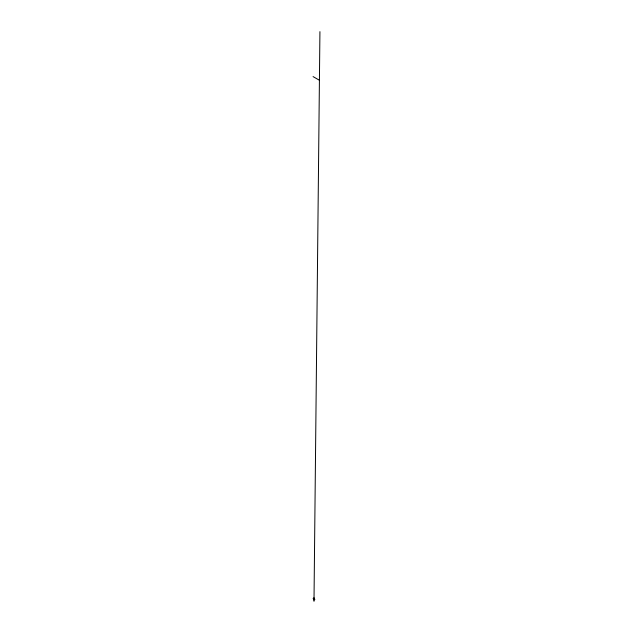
<?xml version="1.0" encoding="UTF-8"?>
<svg xmlns="http://www.w3.org/2000/svg" width="633" height="633" viewBox="0 0 633 633"><rect width="100%" height="100%" fill="white"/><g stroke="black" fill="none" stroke-linecap="round" stroke-linejoin="round"><path stroke-width="0.95" d="M319.926 31.65L313.992 601.35M313.074 598.359L314.902 599.356M313.074 76.593L319.42 80.256M313.96 597.647L314.015 600.313"/></g></svg>
